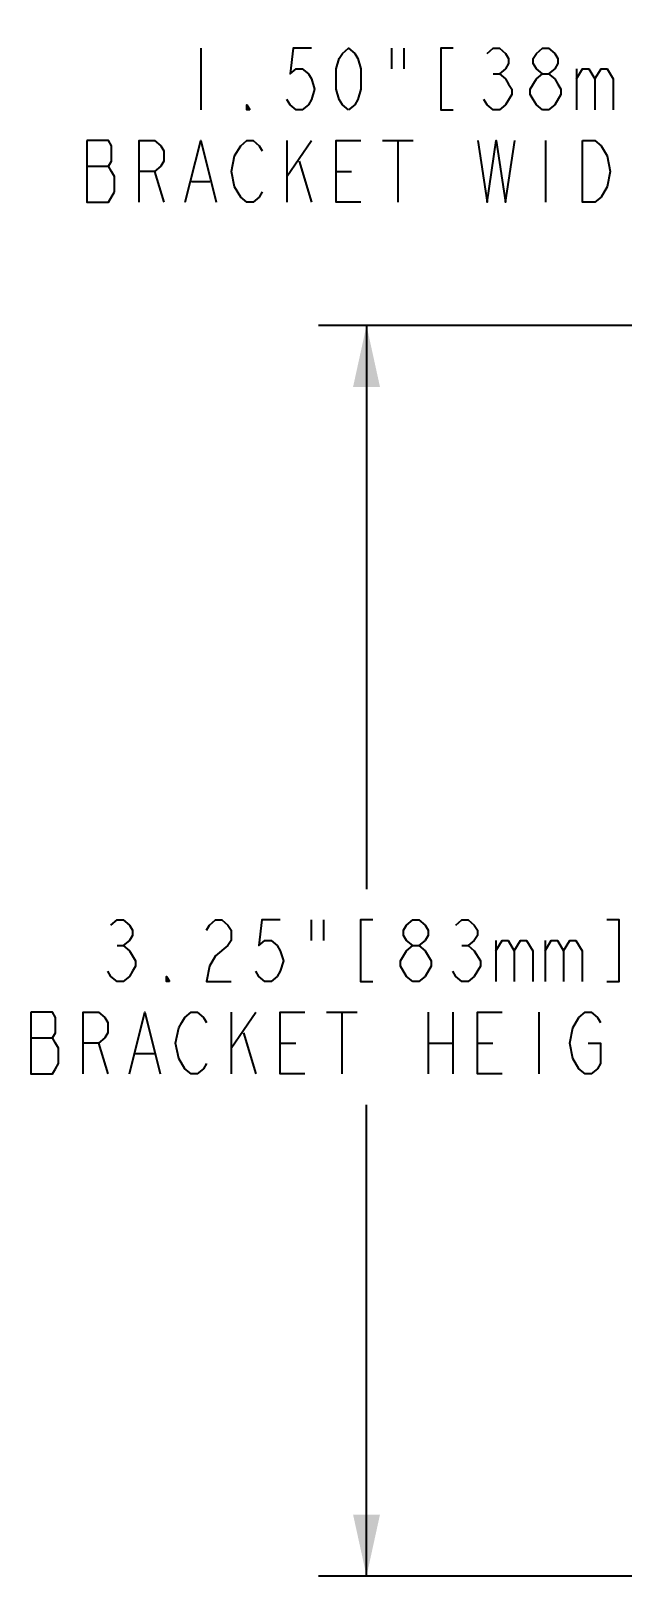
# Model space of a CAD drawing. Header units: inches. Extents: x 0 to 22, y 0 to 17.
# Drawn here: x 3.975 to 5.511, y 4.814 to 8.829 of the extents above; entities that cross this region are included whole.
import ezdxf

# ---------------------------------------------------------------- set-up
doc = ezdxf.new("R2010")
doc.units = ezdxf.units.IN
doc.header["$LTSCALE"] = 1.21
doc.header["$MEASUREMENT"] = 0
doc.layers.get('0').update_dxf_attribs({"linetype": 'CONTINUOUS'})
doc.styles.get("Standard").update_dxf_attribs({"font": 'txt', "width": 0.8})
doc.dimstyles.new('DIMSTYLE_2', dxfattribs={"dimtxt": 0.16, "dimasz": 0.16, "dimexe": 0.0625, "dimexo": 0.04, "dimgap": 0.04, "dimtad": 0, "dimtih": 1, "dimtoh": 1, "dimzin": 0, "dimdsep": 46, "dimtxsty": 'Standard', "dimblk": '_FILLED', "dimblk1": '_FILLED', "dimblk2": '_FILLED', "dimcen": 0.09, "dimazin": 0, "dimtp": 0.001, "dimtm": 0.001, "dimtfac": 1, "dimtofl": 0, "dimtmove": 0, "dimatfit": 3, "dimldrblk": '_FILLED', "dimfxl": 1, "dimtolj": 1, "dimtzin": 0, "dimarcsym": 0})

# ---------------------------------------------------------------- blocks, each defined once
blk = doc.blocks.new('_FILLED')
at = {"color": 0, "linetype": 'ByBlock'}
blk.add_solid([(0, 0), (-1, 0.21875), (-1, -0.21875)], dxfattribs=at)
blk = doc.blocks.new('*D2')
at = {"color": 1, "transparency": 16777216}
for p, q in [((6.0968, 8.0642), (4.7222, 8.0642)), ((4.8472, 8.0642), (4.8472, 6.5992)), ((4.8472, 4.8142), (4.8472, 6.0392)), ((6.0994, 4.8142), (4.7222, 4.8142))]:
    blk.add_line(p, q, dxfattribs=at)
at = {"color": 1, "transparency": 16777216, "xscale": 0.16, "yscale": 0.16, "zscale": 0.16}
for p, rotation in [((4.8472, 8.0642), 90), ((4.8472, 4.8142), 270)]:
    blk.add_blockref('_FILLED', p, dxfattribs=dict(at, rotation=rotation))
blk = doc.blocks.new('*D3')
at = {"color": 1, "transparency": 16777216}
for p, q in [((6.1473, 8.6245), (6.1473, 8.8295)), ((7.6473, 8.6245), (7.6473, 8.8295)), ((6.8973, 8.7045), (5.8404, 8.7045)), ((6.1473, 8.7045), (6.8973, 8.7045)), ((7.6473, 8.7045), (6.8973, 8.7045)), ((6.1473, 8.1184), (6.1473, 8.6245)), ((7.6473, 8.0415), (7.6473, 8.6245))]:
    blk.add_line(p, q, dxfattribs=at)
at = {"color": 1, "transparency": 16777216, "xscale": 0.16, "yscale": 0.16, "zscale": 0.16, "rotation": 180}
blk.add_blockref('_FILLED', (6.1473, 8.7045), dxfattribs=at)
at = {"color": 1, "transparency": 16777216, "xscale": 0.16, "yscale": 0.16, "zscale": 0.16}
blk.add_blockref('_FILLED', (7.6473, 8.7045), dxfattribs=at)

msp = doc.modelspace()

# ---------------------------------------------------------------- linework, layer by layer
at = {"color": 1}
for p, q in [((4.4164, 8.7845), (4.4164, 8.6245)), ((4.9124, 8.7845), (4.9124, 8.7311)), ((4.9444, 8.7845), (4.9444, 8.7311)), ((5.1764, 8.7178), (5.1924, 8.7178)), ((5.3924, 8.7311), (5.3924, 8.6245)), ((4.6404, 8.5445), (4.6404, 8.3845)), ((4.6404, 8.4511), (4.7044, 8.5445)), ((4.8884, 8.5445), (4.9684, 8.5445)), ((4.9284, 8.5445), (4.9284, 8.3845)), ((5.3124, 8.5445), (5.3124, 8.3845)), ((4.1204, 8.4778), (4.1764, 8.4778)), ((4.6724, 8.4911), (4.7044, 8.3845)), ((4.2964, 8.4645), (4.3204, 8.3845)), ((4.3924, 8.4378), (4.4404, 8.4378)), ((4.7684, 8.4645), (4.8084, 8.4645)), ((4.7032, 6.5192), (4.7032, 6.4659)), ((4.7352, 6.5192), (4.7352, 6.4659)), ((5.1832, 6.4659), (5.1832, 6.3592)), ((5.3112, 6.4659), (5.3112, 6.3592)), ((4.1992, 6.4526), (4.2152, 6.4526)), ((5.0952, 6.4526), (5.1112, 6.4526)), ((4.4952, 6.2792), (4.4952, 6.1192)), ((4.4952, 6.1859), (4.5592, 6.2792)), ((4.7432, 6.2792), (4.8232, 6.2792)), ((4.7832, 6.2792), (4.7832, 6.1192)), ((5.0072, 6.2792), (5.0072, 6.1192)), ((5.0712, 6.2792), (5.0712, 6.1192)), ((5.2952, 6.2792), (5.2952, 6.1192)), ((4.5272, 6.2259), (4.5592, 6.1192)), ((3.9752, 6.2126), (4.0312, 6.2126)), ((4.1512, 6.1992), (4.1752, 6.1192)), ((4.6232, 6.1992), (4.6632, 6.1992)), ((5.0072, 6.1992), (5.0712, 6.1992)), ((5.1352, 6.1992), (5.1752, 6.1992)), ((4.2472, 6.1726), (4.2952, 6.1726))]:
    msp.add_line(p, q, dxfattribs=at)
for points in [[(4.7044, 8.7845), (4.6564, 8.7845), (4.6484, 8.7178), (4.6644, 8.7311), (4.6804, 8.7311), (4.6964, 8.7178), (4.7044, 8.7045), (4.7124, 8.6778), (4.7044, 8.6511), (4.6964, 8.6378), (4.6804, 8.6245), (4.6644, 8.6245), (4.6484, 8.6378), (4.6404, 8.6511)], [(4.8004, 8.6245), (4.7844, 8.6378), (4.7764, 8.6511), (4.7684, 8.6778), (4.7684, 8.7311), (4.7764, 8.7578), (4.7844, 8.7711), (4.8004, 8.7845), (4.8164, 8.7711), (4.8244, 8.7578), (4.8324, 8.7311), (4.8324, 8.6778), (4.8244, 8.6511), (4.8164, 8.6378), (4.8004, 8.6245)], [(5.0724, 8.7845), (5.0404, 8.7845), (5.0404, 8.6245), (5.0724, 8.6245)], [(5.1604, 8.7711), (5.1764, 8.7845), (5.1924, 8.7845), (5.2084, 8.7711), (5.2164, 8.7578), (5.2164, 8.7445), (5.2084, 8.7311), (5.1924, 8.7178), (5.2084, 8.7045), (5.2164, 8.6911), (5.2244, 8.6778), (5.2244, 8.6645)], [(5.3044, 8.7178), (5.2884, 8.7311), (5.2804, 8.7445), (5.2804, 8.7578), (5.2884, 8.7711), (5.3044, 8.7845), (5.3204, 8.7845), (5.3364, 8.7711), (5.3444, 8.7578), (5.3444, 8.7445), (5.3364, 8.7311), (5.3204, 8.7178)], [(5.2884, 8.7045), (5.3044, 8.7178), (5.3204, 8.7178), (5.3364, 8.7045), (5.3444, 8.6911), (5.3524, 8.6778), (5.3524, 8.6645)], [(5.3924, 8.7045), (5.4084, 8.7311), (5.4244, 8.7311), (5.4404, 8.7045), (5.4404, 8.6245)], [(5.4404, 8.7045), (5.4564, 8.7311), (5.4724, 8.7311), (5.4884, 8.7045), (5.4884, 8.6245)], [(5.3044, 8.6245), (5.2884, 8.6378), (5.2804, 8.6511), (5.2724, 8.6645), (5.2724, 8.6778), (5.2884, 8.7045)], [(4.5444, 8.6245), (4.5364, 8.6245), (4.5364, 8.6378), (4.5444, 8.6245)], [(5.2244, 8.6645), (5.2084, 8.6378), (5.1924, 8.6245), (5.1764, 8.6245), (5.1604, 8.6378), (5.1524, 8.6511)], [(5.3524, 8.6645), (5.3364, 8.6378), (5.3204, 8.6245), (5.3044, 8.6245)], [(4.1204, 8.5445), (4.1204, 8.3845), (4.1764, 8.3845), (4.1924, 8.4111)], [(4.1924, 8.4111), (4.1924, 8.4511), (4.1844, 8.4645), (4.1764, 8.4778), (4.1844, 8.4911), (4.1844, 8.5311), (4.1764, 8.5445), (4.1204, 8.5445)], [(4.2564, 8.3845), (4.2564, 8.5445), (4.2964, 8.5445), (4.3124, 8.5311), (4.3204, 8.5178), (4.3204, 8.4911), (4.3124, 8.4778), (4.2964, 8.4645), (4.2564, 8.4645)], [(4.3764, 8.3845), (4.4164, 8.5445), (4.4564, 8.3845)], [(4.5044, 8.4245), (4.4964, 8.4645), (4.5044, 8.5045), (4.5204, 8.5311)], [(4.5204, 8.5311), (4.5364, 8.5445), (4.5524, 8.5445), (4.5684, 8.5311), (4.5764, 8.5178)], [(4.8324, 8.3845), (4.7684, 8.3845), (4.7684, 8.5445), (4.8324, 8.5445)], [(5.1364, 8.5445), (5.1604, 8.3845), (5.1844, 8.5445), (5.2084, 8.3845), (5.2324, 8.5445)], [(5.4564, 8.3978), (5.4404, 8.3845), (5.4084, 8.3845), (5.4084, 8.5445)], [(5.4084, 8.5445), (5.4404, 8.5445), (5.4564, 8.5311), (5.4644, 8.5178), (5.4724, 8.5045), (5.4804, 8.4645), (5.4724, 8.4245), (5.4564, 8.3978)], [(4.5764, 8.4111), (4.5684, 8.3978), (4.5524, 8.3845), (4.5364, 8.3845), (4.5204, 8.3978), (4.5044, 8.4245)], [(4.1832, 6.5059), (4.1992, 6.5192), (4.2152, 6.5192), (4.2312, 6.5059), (4.2392, 6.4926), (4.2392, 6.4792), (4.2312, 6.4659), (4.2152, 6.4526), (4.2312, 6.4392)], [(4.4312, 6.4926), (4.4392, 6.5059), (4.4552, 6.5192), (4.4712, 6.5192), (4.4872, 6.5059), (4.4952, 6.4926), (4.4952, 6.4659), (4.4872, 6.4526), (4.4552, 6.4259)], [(4.6232, 6.5192), (4.5752, 6.5192), (4.5672, 6.4526), (4.5832, 6.4659), (4.5992, 6.4659), (4.6152, 6.4526), (4.6232, 6.4392), (4.6312, 6.4126), (4.6232, 6.3859), (4.6152, 6.3726), (4.5992, 6.3592), (4.5832, 6.3592), (4.5672, 6.3726), (4.5592, 6.3859)], [(4.8632, 6.5192), (4.8312, 6.5192), (4.8312, 6.3592), (4.8632, 6.3592)], [(4.9672, 6.4526), (4.9512, 6.4659), (4.9432, 6.4792), (4.9432, 6.4926), (4.9512, 6.5059), (4.9672, 6.5192), (4.9832, 6.5192), (4.9992, 6.5059), (5.0072, 6.4926), (5.0072, 6.4792), (4.9992, 6.4659), (4.9832, 6.4526)], [(5.0792, 6.5059), (5.0952, 6.5192), (5.1112, 6.5192), (5.1272, 6.5059), (5.1352, 6.4926), (5.1352, 6.4792), (5.1272, 6.4659), (5.1112, 6.4526), (5.1272, 6.4392)], [(5.4712, 6.3592), (5.5032, 6.3592), (5.5032, 6.5192), (5.4712, 6.5192)], [(5.1832, 6.4392), (5.1992, 6.4659), (5.2152, 6.4659), (5.2312, 6.4392), (5.2312, 6.3592)], [(5.2312, 6.4392), (5.2472, 6.4659), (5.2632, 6.4659), (5.2792, 6.4392), (5.2792, 6.3592)], [(5.3112, 6.4392), (5.3272, 6.4659), (5.3432, 6.4659), (5.3592, 6.4392), (5.3592, 6.3592)], [(5.3592, 6.4392), (5.3752, 6.4659), (5.3912, 6.4659), (5.4072, 6.4392), (5.4072, 6.3592)], [(4.2312, 6.4392), (4.2472, 6.4126), (4.2472, 6.3992), (4.2392, 6.3859), (4.2312, 6.3726), (4.2152, 6.3592), (4.1992, 6.3592), (4.1832, 6.3726), (4.1752, 6.3859)], [(4.4552, 6.4259), (4.4392, 6.3992), (4.4312, 6.3592), (4.4952, 6.3592)], [(4.9352, 6.3992), (4.9352, 6.4126), (4.9432, 6.4259), (4.9512, 6.4392), (4.9672, 6.4526), (4.9832, 6.4526), (4.9992, 6.4392)], [(4.9992, 6.4392), (5.0152, 6.4126), (5.0152, 6.3992)], [(5.1272, 6.4392), (5.1432, 6.4126), (5.1432, 6.3992)], [(4.9672, 6.3592), (4.9512, 6.3726), (4.9352, 6.3992)], [(5.0152, 6.3992), (4.9992, 6.3726), (4.9832, 6.3592), (4.9672, 6.3592)], [(5.1432, 6.3992), (5.1272, 6.3726), (5.1112, 6.3592), (5.0952, 6.3592), (5.0792, 6.3726), (5.0712, 6.3859)], [(4.3352, 6.3592), (4.3272, 6.3592), (4.3272, 6.3726), (4.3352, 6.3592)], [(3.9752, 6.2792), (3.9752, 6.1192), (4.0312, 6.1192), (4.0392, 6.1326), (4.0472, 6.1459), (4.0472, 6.1859), (4.0392, 6.1992), (4.0312, 6.2126), (4.0392, 6.2259), (4.0392, 6.2659), (4.0312, 6.2792), (3.9752, 6.2792)], [(4.1112, 6.1192), (4.1112, 6.2792), (4.1512, 6.2792), (4.1672, 6.2659), (4.1752, 6.2526), (4.1752, 6.2259), (4.1672, 6.2126), (4.1512, 6.1992), (4.1112, 6.1992)], [(4.2312, 6.1192), (4.2712, 6.2792), (4.3112, 6.1192)], [(4.3592, 6.1592), (4.3512, 6.1992), (4.3592, 6.2392), (4.3672, 6.2526), (4.3752, 6.2659), (4.3912, 6.2792), (4.4072, 6.2792), (4.4232, 6.2659), (4.4312, 6.2526)], [(4.6872, 6.1192), (4.6232, 6.1192), (4.6232, 6.2792), (4.6872, 6.2792)], [(5.1992, 6.1192), (5.1352, 6.1192), (5.1352, 6.2792), (5.1992, 6.2792)], [(5.3832, 6.1592), (5.3752, 6.1992), (5.3832, 6.2392), (5.3992, 6.2659)], [(5.3992, 6.2659), (5.4152, 6.2792), (5.4312, 6.2792), (5.4472, 6.2659), (5.4552, 6.2526)], [(5.4232, 6.1992), (5.4552, 6.1992), (5.4552, 6.1459), (5.4472, 6.1326), (5.4312, 6.1192), (5.4152, 6.1192), (5.3992, 6.1326), (5.3832, 6.1592)], [(4.4312, 6.1459), (4.4232, 6.1326), (4.4072, 6.1192), (4.3912, 6.1192), (4.3752, 6.1326), (4.3592, 6.1592)]]:
    msp.add_lwpolyline(points, dxfattribs=at)

# ---------------------------------------------------------------- dimensions: what is measured, and where the dimension line sits
dim = msp.add_linear_dim(base=(7.6473, 8.7045), p1=(6.1473, 8.0784), p2=(7.6473, 8.0015), text='1.50"[38mm]\\PBRACKET WIDTH', dimstyle='DIMSTYLE_2', dxfattribs=at)
dim.commit()
dim.dimension.update_dxf_attribs({"geometry": '*D3', "text_midpoint": (4.3524, 8.6245), "dimtype": 160})
dim = msp.add_linear_dim(base=(4.8472, 4.8142), p1=(6.1368, 8.0642), p2=(6.1394, 4.8142), angle=270, text='3.25"[83mm]\\PBRACKET HEIGHT', dimstyle='DIMSTYLE_2', dxfattribs=at)
dim.commit()
dim.dimension.update_dxf_attribs({"geometry": '*D2', "text_midpoint": (4.1432, 6.3592), "dimtype": 160})

doc.saveas('drawing.dxf')
